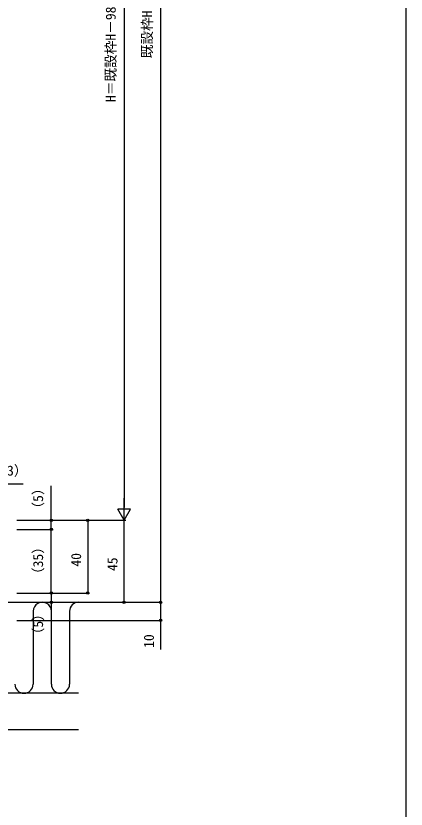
# Model space of a CAD drawing. Units: millimetres, scale not verified. Extents: x -437 to 438, y -681 to 679.
# Drawn here: x 223.7 to 438.2, y -254.8 to 180.8 of the extents above; entities that cross this region are included whole.
import ezdxf
from ezdxf.enums import TextEntityAlignment as Align

# ---------------------------------------------------------------- set-up
doc = ezdxf.new("R2010")
doc.units = ezdxf.units.MM
doc.header["$LTSCALE"] = 4
for name, color, linetype in [('0-7_YKK_D', 6, 'Continuous'), ('0-8_YKK_ZWAK', 7, 'Continuous'), ('0-9_YSS_K', 3, 'Continuous')]:
    doc.layers.add(name, color=color, linetype=linetype)
doc.styles.add('ＭＳ ゴシック', font='')
doc.styles.get('ＭＳ ゴシック').set_extended_font_data('MS Gothic')

msp = doc.modelspace()

# ---------------------------------------------------------------- linework, layer by layer
at = {"layer": '0-7_YKK_D'}
for p, q in [((303.205, 495.8), (303.205, -141.197)), ((283.205, 435.8), (283.205, -89.197)), ((206.211, -76.197), (227.712, -76.197)), ((283.205, -96.197), (283.205, -84.073)), ((283.205, -96.197), (279.705, -90.135)), ((286.705, -90.135), (279.705, -90.135)), ((283.205, -96.197), (286.705, -90.135)), ((224.205, -96.197), (284.205, -96.197)), ((224.205, -96.197), (284.205, -96.197)), ((224.205, -96.197), (244.205, -96.197)), ((224.205, -96.197), (264.205, -96.197)), ((263.205, -96.197), (263.205, -136.197)), ((283.205, -141.197), (283.205, -96.197)), ((224.205, -101.197), (244.205, -101.197)), ((224.205, -101.197), (244.205, -101.197)), ((243.205, -136.197), (243.205, -101.197)), ((224.205, -136.197), (244.205, -136.197)), ((224.205, -136.197), (264.205, -136.197)), ((224.205, -136.197), (244.205, -136.197)), ((224.205, -141.197), (284.205, -141.197)), ((224.205, -141.197), (244.205, -141.197)), ((224.206, -141.197), (304.205, -141.197)), ((246.205, -141.197), (304.205, -141.197)), ((224.206, -151.197), (304.205, -151.197))]:
    msp.add_line(p, q, dxfattribs=at)
for points in [[(243.205, -101.197), (243.205, -96.197), (243.205, -77.247)], [(243.205, -136.197), (243.205, -141.197), (243.205, -162.697)], [(303.205, -141.197), (303.205, -151.197), (303.205, -167.122)]]:
    msp.add_lwpolyline(points, dxfattribs=at)
for centre in [(243.205, -96.197), (263.205, -96.197), (243.205, -101.197), (243.205, -101.197), (243.205, -136.197), (263.205, -136.197), (243.205, -141.197), (283.205, -141.197), (303.205, -141.197), (303.205, -151.197)]:
    msp.add_circle(centre, 0.637, dxfattribs=at)
at = {"layer": '0-8_YKK_ZWAK'}
msp.add_lwpolyline([(-436.8, -681.2), (438.2, -681.2), (438.2, 643.8)], dxfattribs=at)
at = {"layer": '0-9_YSS_K'}
for p, q in [((193.208, -141.197), (258.208, -141.197)), ((233.206, -146.197), (233.206, -186.197)), ((243.206, -186.197), (243.206, -146.197)), ((253.206, -146.197), (253.206, -186.197)), ((258.208, -191.197), (173.208, -191.197)), ((258.208, -211.197), (173.208, -211.197))]:
    msp.add_line(p, q, dxfattribs=at)
for centre, start, end in [((238.206, -146.197), 359.99981, 179.99985), ((258.206, -146.197), 89.99998, 179.99979), ((228.206, -186.197), 179.99985, 359.99975), ((248.206, -186.197), 179.99979, 359.9997)]:
    msp.add_arc(centre, 5, start, end, dxfattribs=at)

# ---------------------------------------------------------------- texts
at = {"layer": '0-7_YKK_D', "style": 'ＭＳ ゴシック'}
for s, p in [('H＝既設枠H－98', (280.225, 133.458)), ('既設枠H', (300.225, 157.508)), ('（5）', (240.31, -93.607)), ('（35）', (240.31, -129.585)), ('40', (261.205, -121.652)), ('45', (281.205, -124.066)), ('（5）', (240.31, -162.658)), ('10', (301.205, -166.272))]:
    msp.add_text(s, height=5.499, rotation=90, dxfattribs=at).set_placement(p, align=Align.BOTTOM_LEFT)
msp.add_text('（3）', height=5.499, dxfattribs=at).set_placement((211.351, -73.302), align=Align.BOTTOM_LEFT)

doc.saveas('drawing.dxf')
